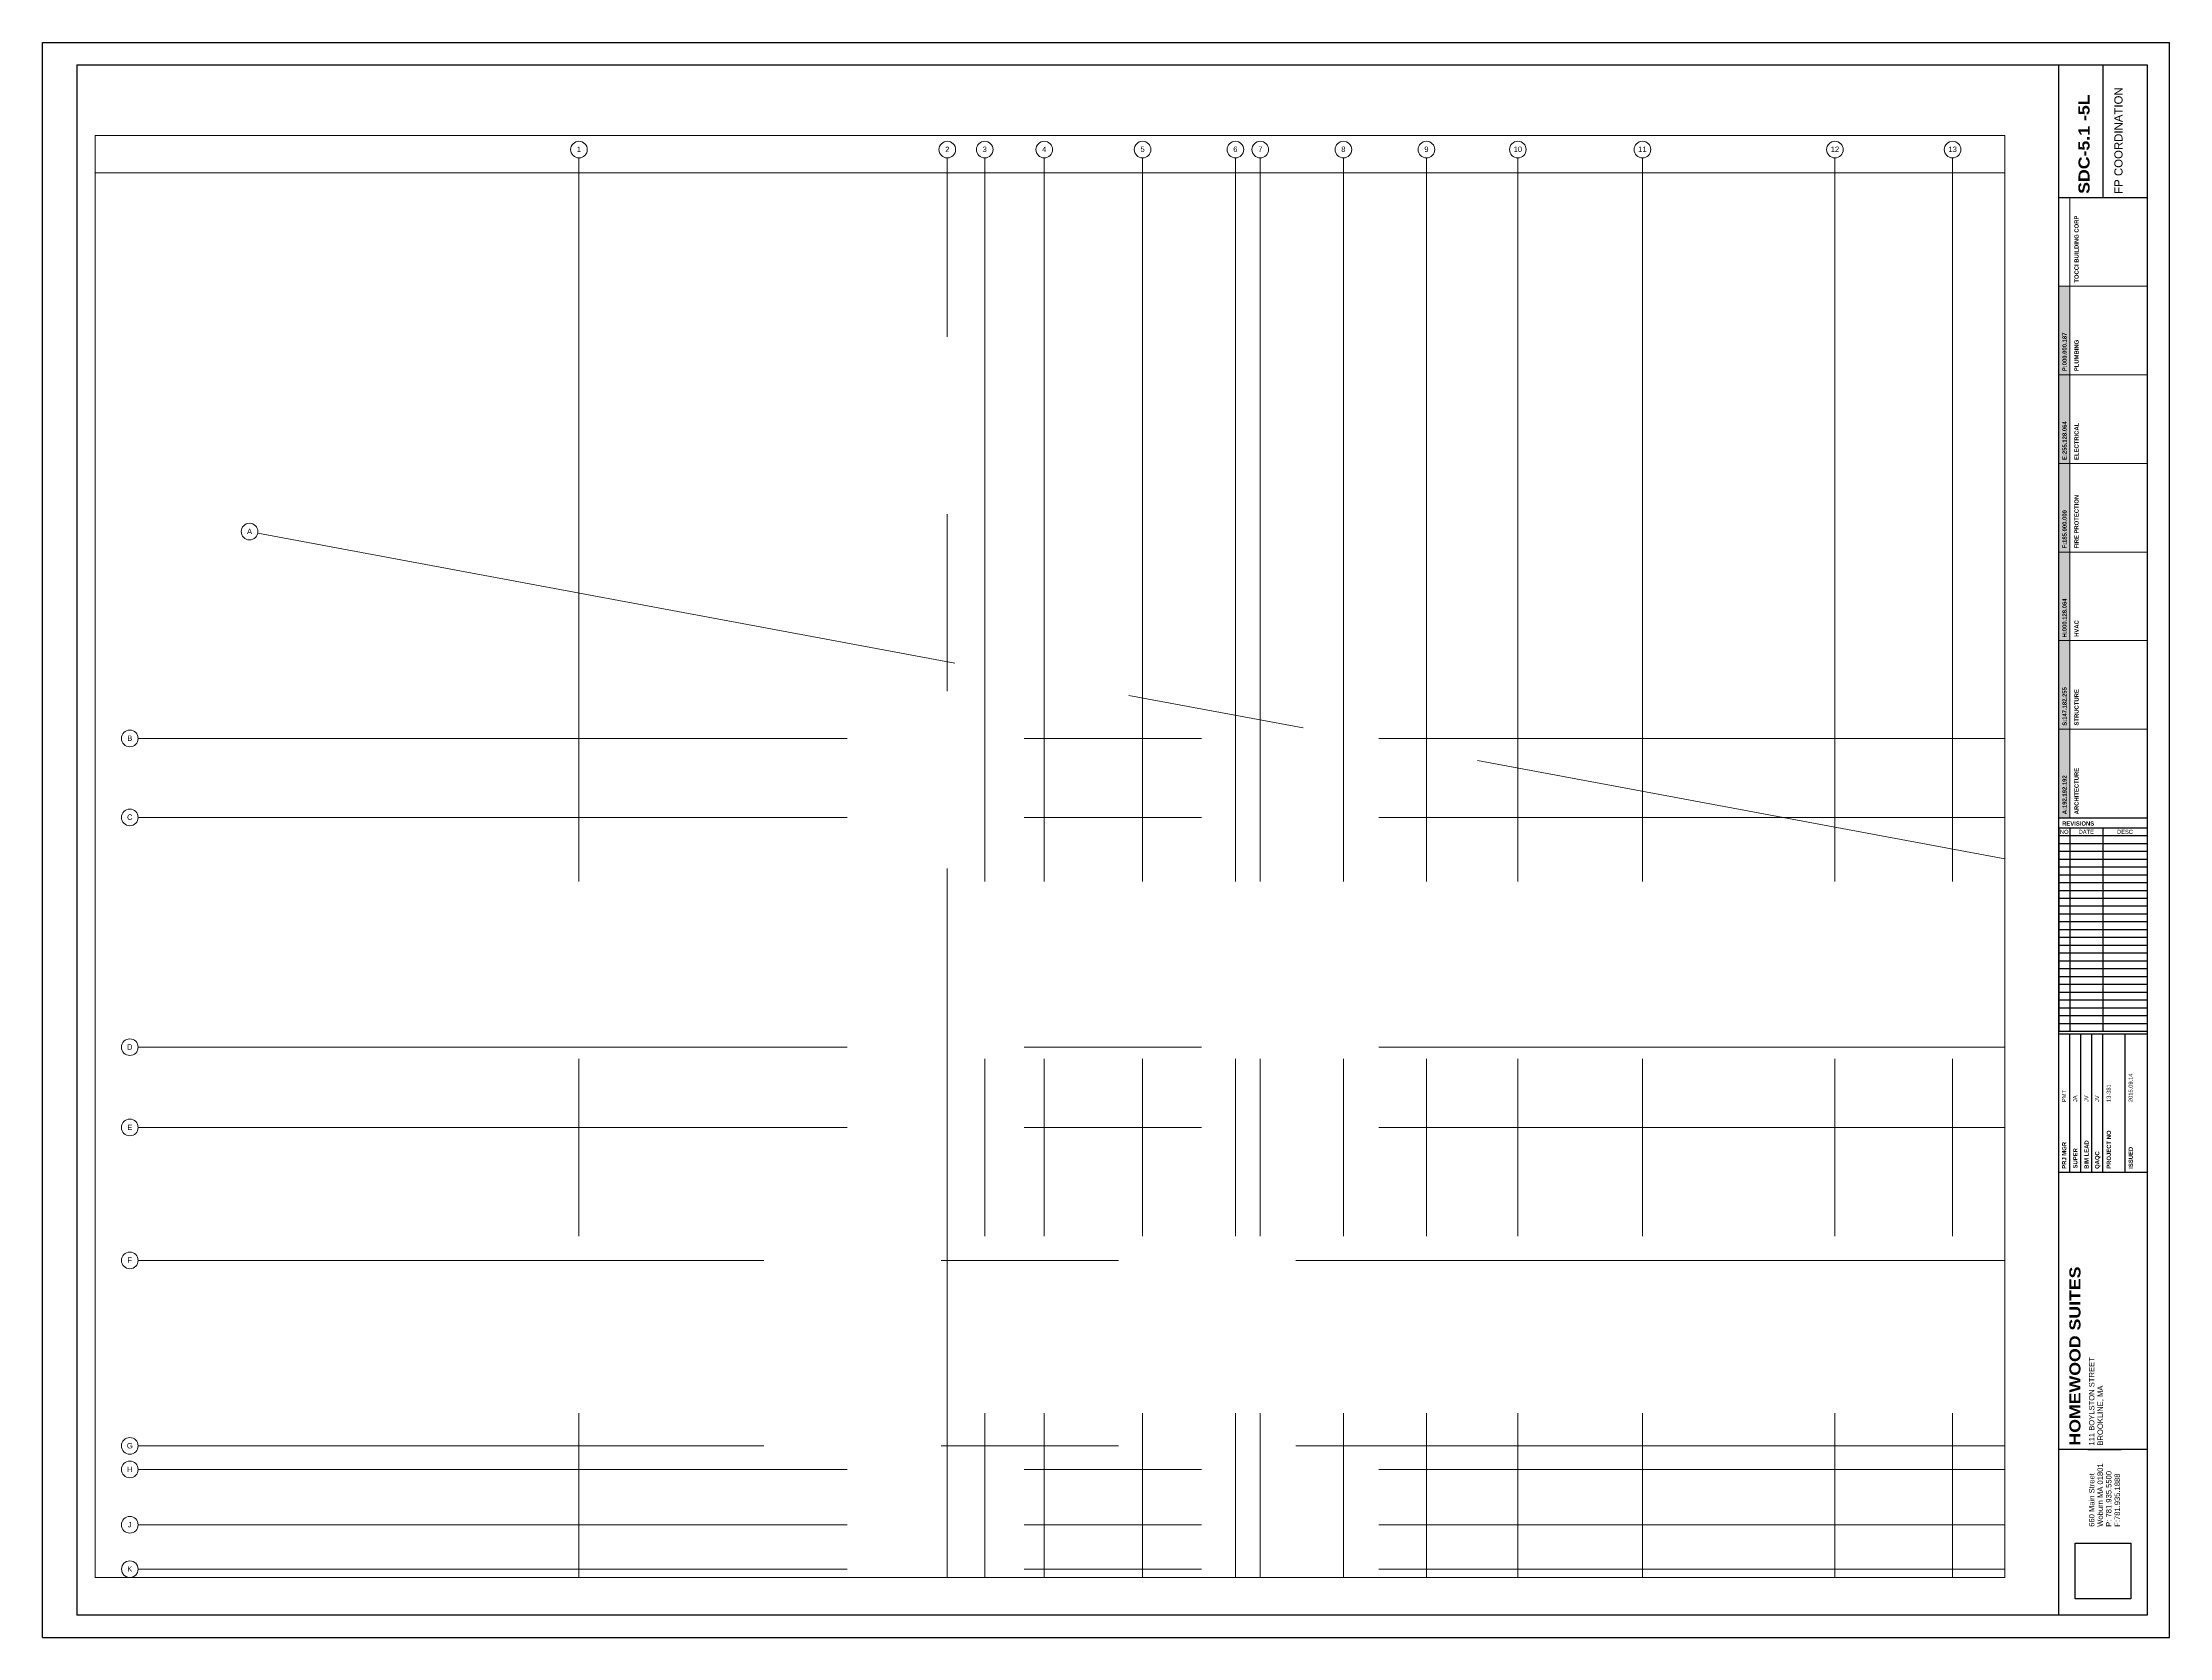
# Paper-space layout 'SDC - 0.0 - LL_A1' of a CAD drawing. Header units: inches. Extents: x -5.5 to 42.5, y -0.2 to 35.8.
# The model-space entities are those that its viewports show. They can reach past a viewport. Long polylines and large blocks are cut down to what shows.
import ezdxf

# ---------------------------------------------------------------- set-up
doc = ezdxf.new("R2010")
doc.units = ezdxf.units.IN
doc.header["$MEASUREMENT"] = 0
doc.linetypes.add('Grid Line', pattern=[0.875, 0.5, -0.125, 0.125, -0.125])
for name, color, linetype, lineweight in [('A-ANNO-NOTE', 250, 'Continuous', 9), ('G-ANNO-DIMS', 251, 'Continuous', 9), ('P-PIPE', 1, 'Continuous', 9), ('P-PIPE-CNTR', 1, 'Continuous', 9), ('S-GRID', 8, 'Continuous', 9), ('S-GRID-IDEN', 8, 'Continuous', 13)]:
    doc.layers.add(name, color=color, linetype=linetype, lineweight=lineweight)
doc.layers.add('VIEWPORT', color=7, linetype='Continuous', plot=False)
doc.layers.add('X - REF - ELEC', color=7, linetype='Continuous', true_color=0xff8040)
doc.styles.add('Arial', font='arial.ttf', dxfattribs={"height": 3.934132})
doc.styles.add('Arial Black', font='', dxfattribs={"height": 0.25})
doc.styles.add('Arial_1', font='arial.ttf', dxfattribs={"height": 5.901198})
doc.styles.add('Arial_2', font='arial.ttf', dxfattribs={"height": 0.092206})
doc.styles.add('Arial_B', font='arialbd.ttf', dxfattribs={"height": 0.095133})
doc.styles.get('Arial Black').set_extended_font_data('Arial Black')
picture_1 = doc.add_image_def('image1.jpg', size_in_pixel=(300, 300))

# ---------------------------------------------------------------- blocks, each defined once
blk = doc.blocks.new('Coordination Legend_36X48_2011 - Coordination Legend_36X48_2011-2112261-')
at = {"layer": 'A-ANNO-NOTE'}
for color, points in [(5, [(0, 10), (0, 12), (0.25, 12), (0.25, 10)]), (3, [(0, 4), (0, 6), (0.25, 6), (0.25, 4)]), (253, [(0, 2), (0.25, 2), (0.25, 0), (0, 0)])]:
    blk.add_hatch(color=color, dxfattribs=at).paths.add_polyline_path(points, flags=0)
at = {"layer": 'A-ANNO-NOTE', "true_color": 0xff8040, "transparency": 33554687}
blk.add_hatch(color=11, dxfattribs=at).paths.add_polyline_path([(0, 10), (0.25, 10), (0.25, 8), (0, 8)], flags=0)
at = {"layer": 'A-ANNO-NOTE', "true_color": 0xb90000}
blk.add_hatch(color=12, dxfattribs=at).paths.add_polyline_path([(0, 8), (0.25, 8), (0.25, 6), (0, 6)], flags=0)
at = {"layer": 'A-ANNO-NOTE', "true_color": 0x93b6ff}
blk.add_hatch(color=151, dxfattribs=at).paths.add_polyline_path([(0, 4), (0.25, 4), (0.25, 2), (0, 2)], flags=0)
at = {"layer": 'A-ANNO-NOTE'}
for p, q in [((0.25, 12), (0.25, 14)), ((0.25, 12), (0, 12)), ((0, 12), (0, 10)), ((0.25, 12), (2, 12)), ((0.25, 10), (0.25, 12)), ((0, 10), (0.25, 10)), ((0, 10), (0, 8)), ((0.25, 10), (0, 10)), ((0.25, 10), (2, 10)), ((0.25, 8), (0.25, 10)), ((0, 8), (0.25, 8)), ((0, 8), (0, 6)), ((0.25, 8), (0, 8)), ((0.25, 8), (2, 8)), ((0.25, 6), (0.25, 8)), ((0, 6), (0.25, 6)), ((0.25, 6), (0, 6)), ((0, 6), (0, 4)), ((0.25, 6), (2, 6)), ((0.25, 4), (0.25, 6)), ((0, 4), (0.25, 4)), ((0, 4), (0, 2)), ((0.25, 4), (0, 4)), ((0.25, 4), (2, 4)), ((0.25, 2), (0.25, 4)), ((0, 2), (0.25, 2)), ((0, 2), (0, 0)), ((0.25, 2), (0, 2)), ((0.25, 2), (2, 2)), ((0.25, 0), (0.25, 2)), ((0, 0), (0.25, 0))]:
    blk.add_line(p, q, dxfattribs=at)
at = {"layer": 'A-ANNO-NOTE', "char_height": 0.09513, "attachment_point": 1, "rotation": 90, "line_spacing_factor": 0.938532, "style": 'Arial_B'}
for s, insert, width in [('P:000.000.187', (0.085, 10.082), 1.008), ('E:255.128.064', (0.085, 8.078), 1.008), ('F:185.000.000', (0.085, 6.081), 1.00012), ('H:000.128.064', (0.085, 4.072), 1.017), ('S:147.182.255', (0.085, 2.079), 1.008), ('A:192.192.192', (0.085, 0.081), 1.01362)]:
    blk.add_mtext(s, dxfattribs=dict(at, insert=insert, width=width))
blk = doc.blocks.new('Victaulic-VicPress316-Elbow 90-45deg Style P568_P571 - Standard-V1-FIFTH LEVEL')
at = {"layer": 'P-PIPE'}
for p, q in [((-2327.1, 161.9), (-2327.1, 161.9)), ((-2327.1, 161.9), (-2325.7, 161.9)), ((-2324.8, 162.5), (-2325.7, 162.5)), ((-2325.7, 161.9), (-2324.8, 161.9)), ((-2325.7, 161.2), (-2324.8, 161.2)), ((-2323.6, 162.5), (-2324.9, 162.5)), ((-2324.9, 161.9), (-2324.9, 161.9)), ((-2324.9, 161.9), (-2324.9, 161.9)), ((-2324.9, 161.2), (-2323.6, 161.2)), ((-2324.8, 162.5), (-2324.8, 161.9)), ((-2324.8, 161.9), (-2324.8, 162.5)), ((-2324.8, 161.9), (-2324.8, 161.2)), ((-2324.8, 161.2), (-2324.8, 161.9)), ((-2324.2, 162.6), (-2324.7, 162.6)), ((-2324.7, 161.1), (-2324.2, 161.1)), ((-2324.2, 161.9), (-2324.2, 161.9)), ((-2324.2, 161.9), (-2324.2, 161.9)), ((-2323.6, 162.6), (-2323.9, 162.6)), ((-2323.9, 161.9), (-2323.9, 161.9)), ((-2323.9, 161.9), (-2323.9, 161.9)), ((-2323.9, 161.1), (-2323.6, 161.1)), ((-2323.6, 161.9), (-2323.6, 161.9)), ((-2323.6, 161.9), (-2323.6, 161.9)), ((-2323.6, 161.9), (-2323.6, 161.9)), ((-2323.6, 161.9), (-2323.6, 161.9))]:
    blk.add_line(p, q, dxfattribs=at)
at = {"layer": 'P-PIPE', "flags": 128}
for points in [[(-2326.2, 161.9), (-2326.3, 162.3), (-2326.6, 162.6), (-2326.9, 162.8), (-2327.3, 162.8), (-2327.7, 162.6), (-2328, 162.2), (-2328, 161.9)], [(-2328, 161.9), (-2327.9, 161.5), (-2327.7, 161.1), (-2327.3, 161), (-2326.9, 161), (-2326.5, 161.2), (-2326.3, 161.5), (-2326.2, 161.9)], [(-2326.4, 161.9), (-2326.5, 162.2), (-2326.7, 162.5), (-2327.1, 162.6), (-2327.4, 162.6), (-2327.7, 162.3), (-2327.9, 162), (-2327.9, 161.9)], [(-2327.9, 161.9), (-2327.8, 161.5), (-2327.5, 161.2), (-2327.2, 161.1), (-2326.8, 161.2), (-2326.5, 161.4), (-2326.4, 161.7), (-2326.4, 161.9)], [(-2325.7, 162.5), (-2326.2, 162.5), (-2326.7, 162.5), (-2327, 162.5), (-2327.1, 162.5), (-2327.1, 162.5)], [(-2327.1, 161.2), (-2327, 161.2), (-2326.8, 161.2), (-2326.4, 161.2), (-2325.9, 161.2), (-2325.7, 161.2)], [(-2324.9, 162.5), (-2324.7, 162.6), (-2324.7, 162.6)], [(-2324.7, 161.1), (-2324.9, 161.2), (-2324.9, 161.2)], [(-2324.2, 162.6), (-2324.2, 162.8), (-2324, 162.8), (-2323.9, 162.7), (-2323.9, 162.6)], [(-2324.2, 162.6), (-2324.2, 162.5), (-2324.2, 162.3), (-2324.2, 161.9), (-2324.2, 161.9)], [(-2324.2, 161.9), (-2324.2, 162.2), (-2324.2, 162.5), (-2324.2, 162.6), (-2324.2, 162.6)], [(-2324.2, 161.1), (-2324.2, 161.2), (-2324.2, 161.4), (-2324.2, 161.8), (-2324.2, 161.9)], [(-2324.2, 161.9), (-2324.2, 161.5), (-2324.2, 161.2), (-2324.2, 161.1), (-2324.2, 161.1)], [(-2323.9, 161.1), (-2324, 161), (-2324.1, 161), (-2324.2, 161.1), (-2324.2, 161.1)], [(-2323.9, 162.6), (-2323.9, 162.5), (-2323.9, 162.3), (-2323.9, 161.9), (-2323.9, 161.9)], [(-2323.9, 161.9), (-2323.9, 162.2), (-2323.9, 162.5), (-2323.9, 162.6), (-2323.9, 162.6)], [(-2323.9, 161.1), (-2323.9, 161.2), (-2323.9, 161.4), (-2323.9, 161.8), (-2323.9, 161.9)], [(-2323.9, 161.9), (-2323.9, 161.5), (-2323.9, 161.2), (-2323.9, 161.1), (-2323.9, 161.1)]]:
    blk.add_lwpolyline(points, dxfattribs=at)
at = {"layer": 'P-PIPE'}
for radius, start, end in [(0.767, 0, 180), (0.767, 0, 180), (0.767, 0, 180), (0.767, 180, 360), (0.767, 180, 0), (0.767, 180, 0), (0.657, 360, 180), (0.657, 0, 180), (0.657, 90, 180), (0.658, 180, 0), (0.658, 180, 0), (0.657, 180, 270), (0.658, 0, 90), (0.658, 270, 0)]:
    blk.add_arc((-2327.1, 161.9), radius, start, end, dxfattribs=at)
blk = doc.blocks.new('Grid - 3_16_-139788-FIFTH LEVEL')
at = {"layer": 'S-GRID-IDEN'}
blk.add_circle((0, 0), 0.188, dxfattribs=at)

msp = doc.modelspace()

# ---------------------------------------------------------------- linework, layer by layer
at = {"layer": 'G-ANNO-DIMS'}
for p, q in [((-3202.4, 724), (-3191.1, 730.6)), ((-3191.1, 730.6), (-3178.2, 730.6))]:
    msp.add_line(p, q, dxfattribs=at)
at = {"layer": 'P-PIPE'}
for p, q in [((-3203.7, 730.2), (-3203.7, 711.5)), ((-3203.7, 730.2), (-3202.4, 730.2)), ((-3202.4, 711.5), (-3202.4, 730.2))]:
    msp.add_line(p, q, dxfattribs=at)
for centre, radius, start, end in [((-3203, 732.5), 0.658, 0, 180), ((-3203, 732.5), 0.658, 180, 0), ((-3203, 732.2), 0.329, 90, 270), ((-3203, 732.8), 0.329, 270, 90)]:
    msp.add_arc(centre, radius, start, end, dxfattribs=at)
at = {"layer": 'P-PIPE-CNTR'}
for p, q in [((-3204, 732.5), (-3202, 732.5)), ((-3203, 731.5), (-3203, 733.5)), ((-3203, 732.5), (-3203, 731.1)), ((-3203, 731.1), (-3203, 730.2)), ((-3203, 731.1), (-3203, 729)), ((-3203, 730.2), (-3203, 711.5)), ((-3203, 730.2), (-3203, 711.5))]:
    msp.add_line(p, q, dxfattribs=at)

# ---------------------------------------------------------------- block references
at = {"layer": 'P-PIPE', "rotation": 270}
msp.add_blockref('Victaulic-VicPress316-Elbow 90-45deg Style P568_P571 - Standard-V1-FIFTH LEVEL', (-3364.9, -1594.6), dxfattribs=at)
at = {"layer": 'S-GRID-IDEN'}
for p, xscale, yscale, zscale, rotation in [((-3348, 1777.7), 31.99999999999999, 31.99999999999999, 31.99999999999999, 180), ((-3055, 1777.7), 31.99999999999999, 31.99999999999999, 31.99999999999999, 180), ((-3012, 1777.7), 31.99999999999999, 31.99999999999999, 31.99999999999999, 180), ((-2941, 1777.7), 31.99999999999999, 31.99999999999999, 31.99999999999999, 180), ((-2874, 1777.7), 31.99999999999999, 31.99999999999999, 31.99999999999999, 180), ((-2856, 1777.7), 31.99999999999999, 31.99999999999999, 31.99999999999999, 180), ((-2796, 1777.7), 31.99999999999999, 31.99999999999999, 31.99999999999999, 180), ((-2736, 1777.7), 31.99999999999999, 31.99999999999999, 31.99999999999999, 180), ((-2670, 1777.7), 31.99999999999999, 31.99999999999999, 31.99999999999999, 180), ((-2580, 1777.7), 31.99999999999999, 31.99999999999999, 31.99999999999999, 180), ((-2441, 1777.7), 31.99999999999999, 31.99999999999999, 31.99999999999999, 180), ((-2356, 1777.7), 31.99999999999999, 31.99999999999999, 31.99999999999999, 180), ((-3585.9, 1489.4), 31.99999999999998, 31.99999999999998, 31.99999999999998, 259.4416666666667), ((-3672.4, 1340), 31.99999999999999, 31.99999999999999, 31.99999999999999, 269.9999999999996), ((-3672.4, 1283), 31.99999999999999, 31.99999999999999, 31.99999999999999, 269.9999999999996), ((-3672.4, 1117), 31.99999999999999, 31.99999999999999, 31.99999999999999, 269.9999999999996), ((-3672.4, 1059), 31.99999999999999, 31.99999999999999, 31.99999999999999, 269.9999999999996), ((-3672.4, 963), 31.99999999999999, 31.99999999999999, 31.99999999999999, 90), ((-3672.4, 829), 31.99999999999999, 31.99999999999999, 31.99999999999999, 90), ((-3672.4, 812), 31.99999999999999, 31.99999999999999, 31.99999999999999, 269.9999999999996), ((-3672.4, 772), 31.99999999999999, 31.99999999999999, 31.99999999999999, 269.9999999999996), ((-3672.4, 740), 31.99999999999999, 31.99999999999999, 31.99999999999999, 269.9999999999996)]:
    msp.add_blockref('Grid - 3_16_-139788-FIFTH LEVEL', p, dxfattribs=dict(at, xscale=xscale, yscale=yscale, zscale=zscale, rotation=rotation))
at = {"layer": 'S-GRID-IDEN', "xscale": 31.99999999999999, "yscale": 31.99999999999999, "zscale": 31.99999999999999}
msp.add_blockref('Grid - 3_16_-139788-FIFTH LEVEL', (-3082, 1777.7), dxfattribs=at)

# ---------------------------------------------------------------- texts
at = {"layer": 'G-ANNO-DIMS', "insert": (-3176.7, 732.4), "char_height": 3.934, "width": 35.952, "attachment_point": 1, "line_spacing_factor": 0.938532, "style": 'Arial'}
msp.add_mtext('BOP 7\' - 10"', dxfattribs=at)

# ---------------------------------------------------------------- next in the draw order: texts
at = {"layer": 'S-GRID-IDEN', "lineweight": 9, "char_height": 3.93, "attachment_point": 2, "line_spacing_factor": 0.938532, "style": 'Arial', "bg_fill": 3, "box_fill_scale": 1.25, "bg_fill_color": 0, "bg_fill_transparency": 0}
for s, insert, width in [('1', (-3348, 1779.9), 3.648), ('2', (-3082, 1779.8), 3.648), ('3', (-3055, 1779.9), 3.648), ('4', (-3012, 1779.9), 3.648), ('5', (-2941, 1779.9), 3.648), ('6', (-2874, 1779.9), 3.648), ('7', (-2856, 1779.9), 3.648), ('8', (-2796, 1779.9), 3.648), ('9', (-2736, 1779.9), 3.648), ('10', (-2670, 1779.9), 7.296), ('11', (-2580, 1779.9), 7.296), ('12', (-2441, 1779.9), 7.296), ('13', (-2356, 1779.9), 7.296), ('A', (-3585.9, 1491.5), 4.368), ('B', (-3672.4, 1342.1), 4.368), ('C', (-3672.4, 1285.1), 4.704), ('D', (-3672.4, 1119.1), 4.704), ('E', (-3672.4, 1061.1), 4.368), ('F', (-3672.4, 965.1), 3.984), ('G', (-3672.4, 831.1), 5.088), ('H', (-3672.4, 814.1), 4.704), ('J', (-3672.4, 774.1), 3.264), ('K', (-3672.4, 742.1), 4.368)]:
    msp.add_mtext(s, dxfattribs=dict(at, insert=insert, width=width))

# ---------------------------------------------------------------- next in the draw order: linework, layer by layer
at = {"layer": 'S-GRID', "linetype": 'Grid Line'}
for p, q in [((-3348, 1771.7), (-3348, -484.3)), ((-3082, -484.3), (-3082, 1771.7)), ((-3055, 1771.7), (-3055, -484.3)), ((-3012, 1771.7), (-3012, -484.3)), ((-2941, 1771.7), (-2941, -484.3)), ((-2874, 1771.7), (-2874, -484.3)), ((-2856, 1771.7), (-2856, -484.3)), ((-2796, 1771.7), (-2796, -484.3)), ((-2736, 1771.7), (-2736, -484.3)), ((-2670, 1771.7), (-2670, -484.3)), ((-2580, 1771.7), (-2580, -484.3)), ((-2441, 1771.7), (-2441, -484.3)), ((-2356, 1771.7), (-2356, -484.3)), ((-3580, 1488.3), (228, 778.5)), ((-3666.4, 1340), (228, 1340)), ((-3666.4, 1283), (228, 1283)), ((-3666.4, 1117), (228, 1117)), ((-3666.4, 1059), (228, 1059)), ((228, 963), (-3666.4, 963)), ((228, 829), (-3666.4, 829)), ((-3666.4, 812), (228, 812)), ((-3666.4, 772), (228, 772)), ((-3666.4, 740), (228, 740))]:
    msp.add_line(p, q, dxfattribs=at)

psp = doc.layouts.new('SDC - 0.0 - LL_A1')

# ---------------------------------------------------------------- linework, layer by layer
for p, q in [((-5.512, 35.801), (42.488, 35.801)), ((-5.512, -0.199), (-5.512, 35.801)), ((42.488, -0.199), (42.488, 35.801)), ((-4.736, 35.301), (41.988, 35.301)), ((-4.736, 35.301), (-4.736, 0.301)), ((40.988, 35.301), (40.988, 32.301)), ((41.988, 35.301), (41.988, 0.301)), ((39.988, 32.301), (41.988, 32.301)), ((41.985, 18.071), (41.985, 17.894)), ((41.985, 17.894), (41.985, 13.477)), ((41.985, 17.717), (39.99, 17.717)), ((41.985, 17.541), (39.99, 17.541)), ((41.985, 17.364), (39.99, 17.364)), ((41.985, 17.187), (39.99, 17.187)), ((41.985, 17.011), (39.99, 17.011)), ((41.985, 16.834), (39.99, 16.834)), ((41.985, 16.657), (39.99, 16.657)), ((41.985, 16.481), (39.99, 16.481)), ((41.985, 16.304), (39.99, 16.304)), ((41.985, 16.127), (39.99, 16.127)), ((41.985, 15.951), (39.99, 15.951)), ((41.985, 15.774), (39.99, 15.774)), ((41.985, 15.597), (39.99, 15.597)), ((41.985, 15.42), (39.99, 15.42)), ((41.985, 15.244), (39.99, 15.244)), ((41.985, 15.067), (39.99, 15.067)), ((41.985, 14.89), (39.99, 14.89)), ((41.985, 14.714), (39.99, 14.714)), ((41.985, 14.537), (39.99, 14.537)), ((41.985, 14.36), (39.99, 14.36)), ((41.985, 14.184), (39.99, 14.184)), ((41.985, 14.007), (39.99, 14.007)), ((41.985, 13.83), (39.99, 13.83)), ((41.985, 13.654), (39.99, 13.654)), ((41.985, 13.477), (39.99, 13.477)), ((39.988, 13.426), (41.988, 13.426)), ((40.238, 10.301), (40.238, 13.426)), ((40.488, 10.301), (40.488, 13.426)), ((40.738, 10.301), (40.738, 13.426)), ((40.988, 10.301), (40.988, 13.426)), ((41.488, 10.301), (41.488, 13.426)), ((39.988, 10.301), (41.988, 10.301)), ((41.988, 0.301), (-4.736, 0.301)), ((-5.512, -0.199), (42.488, -0.199))]:
    psp.add_line(p, q)

# ---------------------------------------------------------------- texts
at = {"lineweight": 9, "attachment_point": 1, "rotation": 90}
for s, insert, char_height, width, line_spacing_factor, style in [('SDC-5.1 -5L', (40.435, 32.386), 0.25, 2.82013, 1.176471, 'Arial Black'), ('FP COORDINATION', (41.245, 32.386), 0.18441, 3.09825, 0.938532, 'Arial_1'), ('2015.09.14', (41.565, 11.886), 0.0922, 0.7695, 0.938532, 'Arial_2'), ('PMT', (40.064, 11.886), 0.0922, 0.17888, 0.938532, 'Arial_2'), ('JA', (40.314, 11.886), 0.0922, 0.33187, 0.938532, 'Arial_2'), ('JV', (40.568, 11.886), 0.0922, 0.315, 0.938532, 'Arial_2'), ('JV', (40.807, 11.886), 0.0922, 0.58612, 0.938532, 'Arial_2'), ('13-381', (41.069, 11.886), 0.0922, 0.5625, 0.938532, 'Arial_2')]:
    psp.add_mtext(s, dxfattribs=dict(at, insert=insert, char_height=char_height, width=width, line_spacing_factor=line_spacing_factor, style=style))
at = {"color": 7, "insert": (40.066, 18.221), "char_height": 0.0951, "width": 0.83812, "attachment_point": 1, "line_spacing_factor": 0.938532, "style": 'Arial_B', "bg_fill": 3, "box_fill_scale": 1.25, "bg_fill_color": 0, "bg_fill_transparency": 0}
psp.add_mtext('REVISIONS', dxfattribs=at)
at = {"insert": (41.485, 18.032), "char_height": 0.0922, "width": 0.42525, "attachment_point": 2, "line_spacing_factor": 0.938532, "style": 'Arial_2'}
psp.add_mtext('DESC', dxfattribs=at)
at = {"color": 7, "lineweight": 30, "insert": (40.672, 2.299), "char_height": 0.12294, "width": 1.7055, "attachment_point": 1, "rotation": 90, "line_spacing_factor": 0.938532, "style": 'Arial', "bg_fill": 3, "box_fill_scale": 1.25, "bg_fill_color": 0, "bg_fill_transparency": 0}
psp.add_mtext('660 Main Street\\PWoburn MA 01801\\PP: 781.935.5500\\PF:781.935.1888', dxfattribs=at)

# ---------------------------------------------------------------- pictures from other files: only their frames are drawn
at = {"layer": 'X - REF - ELEC'}
image = psp.add_image(picture_1, insert=(41.613, 0.676), size_in_units=(1.25, 1.25), rotation=90, dxfattribs=at)
image.dxf.flags = 7

# ---------------------------------------------------------------- viewports
at = {"layer": 'VIEWPORT'}
psp.add_viewport(center=(17.221, 33.283), size=(43.097, 0.841868), view_center_point=(-3007.971, 1774.455), view_height=26.939779, status=3, dxfattribs=at)
psp.add_viewport(center=(17.221, 17.01), size=(43.097, 31.70357), view_center_point=(-3007.964, 1241.318), view_height=1014.51414, dxfattribs=at)

# ---------------------------------------------------------------- next in the draw order: linework, layer by layer
for p, q in [((40.239, 18.071), (39.99, 18.071)), ((39.99, 18.071), (39.99, 17.894)), ((41.985, 17.894), (39.99, 17.894)), ((39.99, 17.894), (39.99, 13.477)), ((40.984, 18.071), (40.239, 18.071)), ((40.239, 18.071), (40.239, 17.894)), ((40.239, 17.894), (40.239, 13.477)), ((41.985, 18.071), (40.984, 18.071)), ((40.984, 18.071), (40.984, 17.894)), ((40.984, 17.894), (40.984, 13.477)), ((39.988, 4.051), (41.988, 4.051))]:
    psp.add_line(p, q)

# ---------------------------------------------------------------- next in the draw order: block references
psp.add_blockref('Coordination Legend_36X48_2011 - Coordination Legend_36X48_2011-2112261-', (39.988, 18.301))

# ---------------------------------------------------------------- next in the draw order: texts
at = {"char_height": 0.0922, "attachment_point": 2, "line_spacing_factor": 0.938532, "style": 'Arial_2'}
for s, insert, width in [('NO', (40.115, 18.032), 0.2295), ('DATE', (40.612, 18.032), 0.40837)]:
    psp.add_mtext(s, dxfattribs=dict(at, insert=insert, width=width))
at = {"color": 7, "char_height": 0.0951, "attachment_point": 1, "rotation": 90, "line_spacing_factor": 0.938532, "style": 'Arial_B', "bg_fill": 3, "box_fill_scale": 1.25, "bg_fill_color": 0, "bg_fill_transparency": 0}
for s, insert, width in [('PRJ MGR', (40.067, 10.381), 0.702), ('ISSUED', (41.568, 10.381), 0.57262)]:
    psp.add_mtext(s, dxfattribs=dict(at, insert=insert, width=width))
at = {"lineweight": 9, "insert": (40.23, 4.132), "char_height": 0.25, "width": 5.86061, "attachment_point": 1, "rotation": 90, "line_spacing_factor": 1.176471, "style": 'Arial Black'}
psp.add_mtext('HOMEWOOD SUITES', dxfattribs=at)

# ---------------------------------------------------------------- next in the draw order: linework, layer by layer
psp.add_line((39.988, 35.301), (39.988, 0.301))

# ---------------------------------------------------------------- next in the draw order: texts
at = {"attachment_point": 1, "rotation": 90, "line_spacing_factor": 0.938532, "style": 'Arial_B', "bg_fill": 3, "box_fill_scale": 1.25, "bg_fill_color": 0, "bg_fill_transparency": 0}
for s, insert, char_height, width in [('TOCCI BUILDING CORP', (40.343, 30.381), 0.09513, 1.75725), ('PLUMBING', (40.343, 28.383), 0.0951, 0.82237), ('ELECTRICAL', (40.343, 26.379), 0.0951, 0.97312), ('FIRE PROTECTION', (40.343, 24.38), 0.09513, 1.40512), ('HVAC', (40.343, 22.387), 0.0951, 0.43312), ('STRUCTURE', (40.343, 20.386), 0.0951, 0.95062), ('ARCHITECTURE', (40.343, 18.381), 0.09513, 1.21275)]:
    psp.add_mtext(s, dxfattribs=dict(at, insert=insert, char_height=char_height, width=width))
at = {"color": 7, "insert": (40.317, 10.388), "char_height": 0.0951, "width": 0.52987, "attachment_point": 1, "rotation": 90, "line_spacing_factor": 0.938532, "style": 'Arial_B', "bg_fill": 3, "box_fill_scale": 1.25, "bg_fill_color": 0, "bg_fill_transparency": 0}
psp.add_mtext('SUPER', dxfattribs=at)
at = {"lineweight": 9, "insert": (40.672, 4.132), "char_height": 0.12294, "width": 2.136, "attachment_point": 1, "rotation": 90, "line_spacing_factor": 0.938532, "style": 'Arial', "bg_fill": 3, "box_fill_scale": 1.25, "bg_fill_color": 0, "bg_fill_transparency": 0}
psp.add_mtext('111 BOYLSTON STREET \\PBROOKLINE, MA', dxfattribs=at)

# ---------------------------------------------------------------- next in the draw order: linework, layer by layer
psp.add_line((39.988, 18.301), (41.988, 18.301))

# ---------------------------------------------------------------- next in the draw order: texts
at = {"color": 7, "insert": (40.57, 10.38), "char_height": 0.0951, "width": 0.74137, "attachment_point": 1, "rotation": 90, "line_spacing_factor": 0.938532, "style": 'Arial_B', "bg_fill": 3, "box_fill_scale": 1.25, "bg_fill_color": 0, "bg_fill_transparency": 0}
psp.add_mtext('BIM LEAD', dxfattribs=at)

# ---------------------------------------------------------------- next in the draw order: texts
at = {"color": 7, "insert": (40.809, 10.378), "char_height": 0.0951, "width": 0.46012, "attachment_point": 1, "rotation": 90, "line_spacing_factor": 0.938532, "style": 'Arial_B', "bg_fill": 3, "box_fill_scale": 1.25, "bg_fill_color": 0, "bg_fill_transparency": 0}
psp.add_mtext('QAQC', dxfattribs=at)

# ---------------------------------------------------------------- next in the draw order: texts
at = {"color": 7, "insert": (41.072, 10.381), "char_height": 0.0951, "width": 1.00238, "attachment_point": 1, "rotation": 90, "line_spacing_factor": 0.938532, "style": 'Arial_B', "bg_fill": 3, "box_fill_scale": 1.25, "bg_fill_color": 0, "bg_fill_transparency": 0}
psp.add_mtext('PROJECT NO', dxfattribs=at)

doc.saveas('drawing.dxf')
